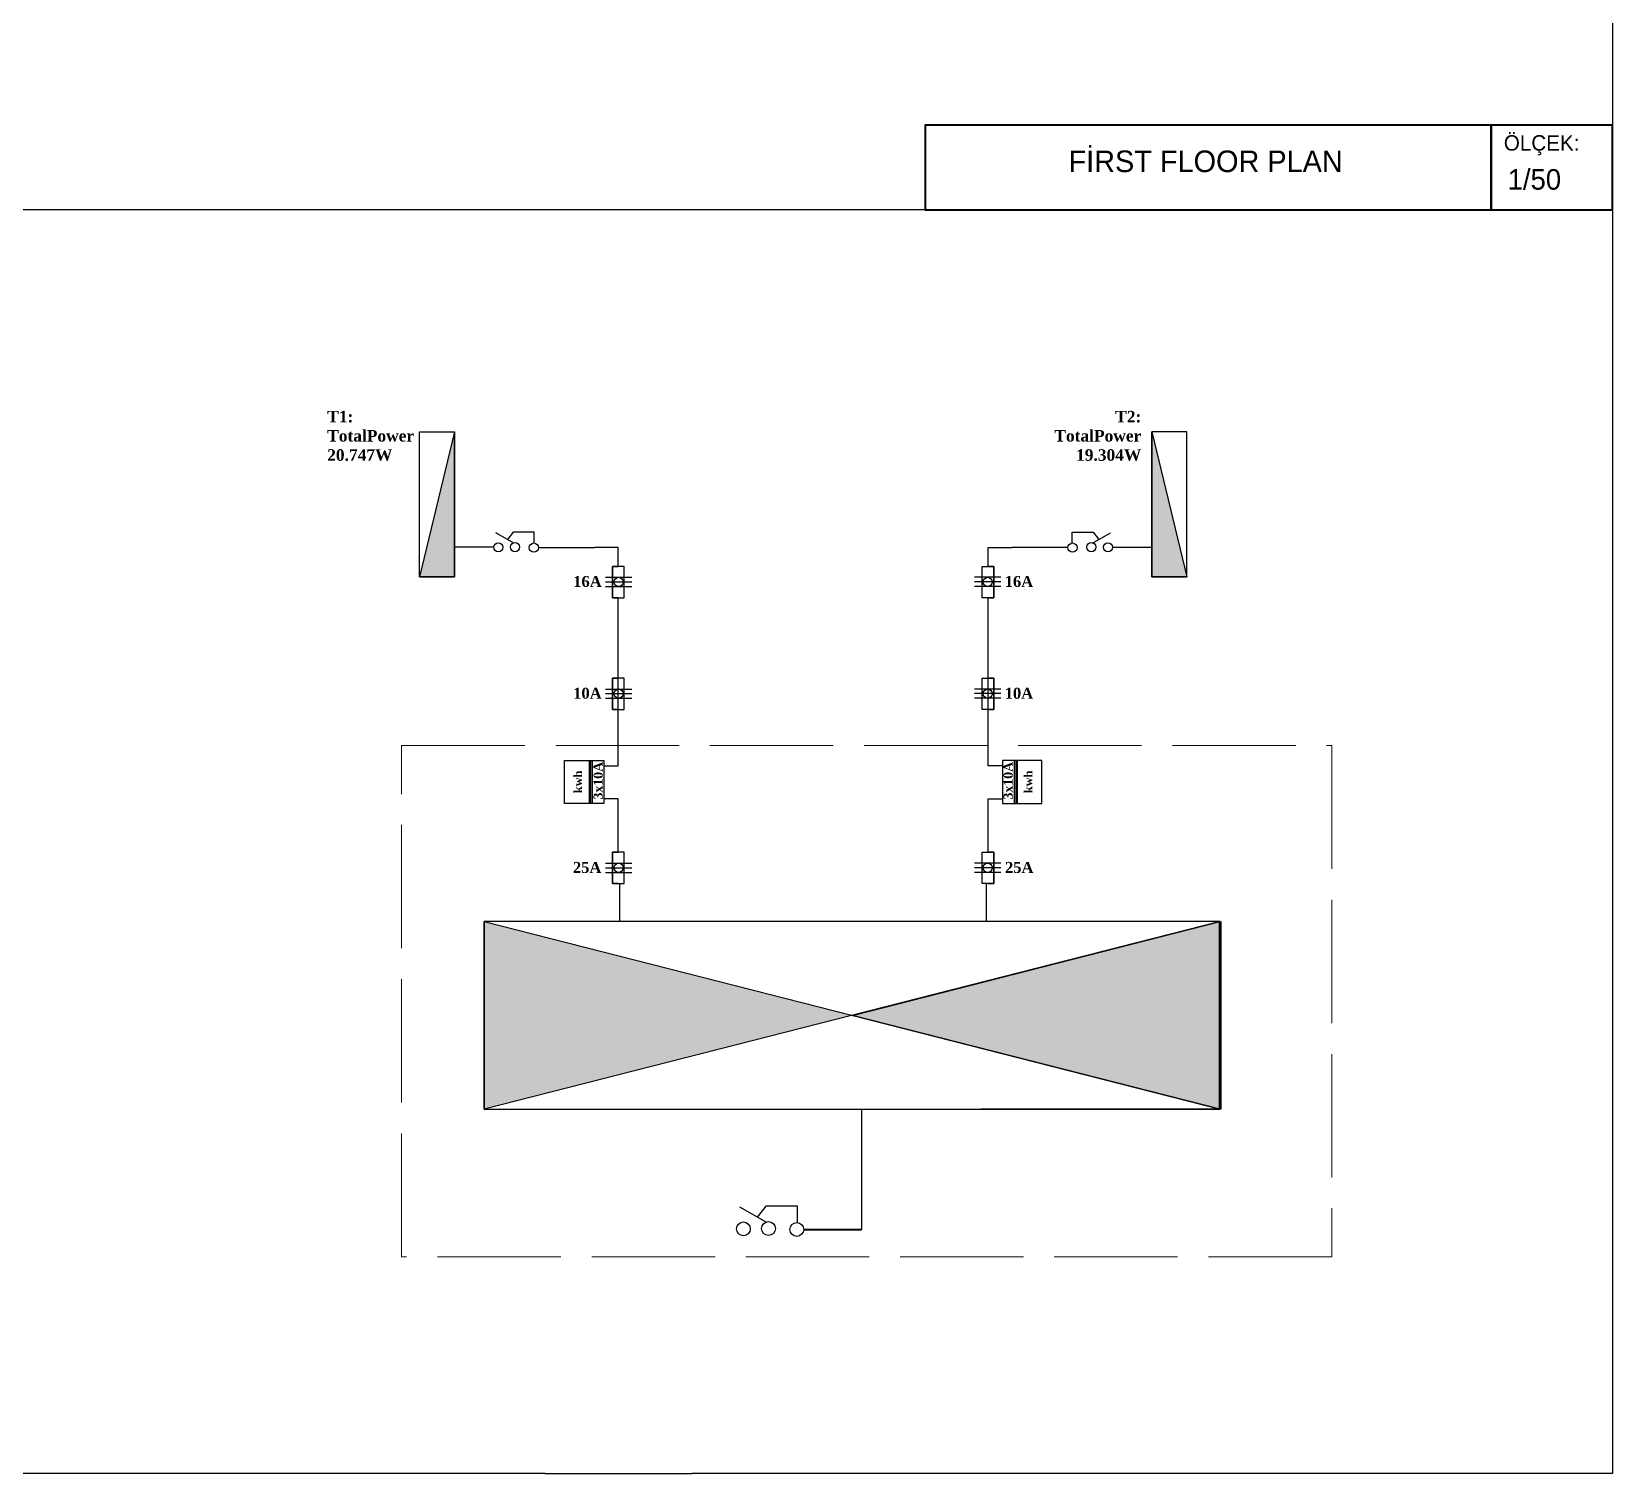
# Model space of a CAD drawing. Header units: millimetres. Extents: x 8112 to 17957, y 1641 to 8364.
# Drawn here: x 9818 to 11355, y 1641 to 3043 of the extents above; entities that cross this region are included whole.
import ezdxf

# ---------------------------------------------------------------- set-up
doc = ezdxf.new("R2010")
doc.units = ezdxf.units.MM
doc.linetypes.add('ACAD_ISO02W100', pattern=[15, 12, -3])
for name, color, linetype, lineweight in [('A-Antet', 255, 'Continuous', 40), ('linye hattı', 7, 'Continuous', 30), ('LİNYE', 7, 'Continuous', 40), ('LİNYE HATTI', 7, 'Continuous', 60), ('ZİL HATTI', 7, 'ACAD_ISO02W100', 20)]:
    doc.layers.add(name, color=color, linetype=linetype, lineweight=lineweight)
doc.layers.add('linye', color=70, linetype='Continuous')
doc.styles.add('gabriola', font='GOTHIC.TTF')
doc.styles.get("Standard").update_dxf_attribs({"font": 'arial.ttf'})

msp = doc.modelspace()

# ---------------------------------------------------------------- hatches: boundary and pattern name
at = {"layer": 'linye'}
for points in [[(10257.9, 2177.3), (10257.9, 1995), (10616, 2086.1)], [(10974, 2177.3), (10974, 1995), (10616, 2086.1)]]:
    msp.add_hatch(color=2, dxfattribs=at).paths.add_polyline_path(points)
at = {"layer": 'linye hattı'}
for points in [[(10228.8, 2653.5), (10194.9, 2512.6), (10228.8, 2512.6)], [(10907.5, 2653.5), (10941.4, 2512.6), (10907.5, 2512.6)]]:
    msp.add_hatch(color=3, dxfattribs=at).paths.add_polyline_path(points)

# ---------------------------------------------------------------- linework, layer by layer
for p, q in [((11355.4, 4640.6), (11355.4, 2869.5)), ((11355.4, 2869.5), (9785.1, 2869.5)), ((11355.4, 2869.5), (11355.4, 1640.6)), ((10228.8, 2653.5), (10194.9, 2512.6)), ((10228.8, 2653.5), (10194.9, 2512.6)), ((10907.5, 2653.5), (10941.4, 2512.6)), ((10907.5, 2653.5), (10941.4, 2512.6)), ((10286.8, 2545.4), (10269.2, 2555.3)), ((10286.1, 2556), (10280.5, 2548.9)), ((10306.5, 2556), (10286.1, 2556)), ((10306.5, 2545.4), (10306.5, 2556)), ((10829.8, 2556), (10850.2, 2556)), ((10829.8, 2545.4), (10829.8, 2556)), ((10849.5, 2545.4), (10867.1, 2555.3)), ((10850.2, 2556), (10855.8, 2548.9)), ((10393.9, 2522.7), (10382.7, 2522.7)), ((10382.7, 2522.7), (10382.7, 2492.3)), ((10382.7, 2492.3), (10382.7, 2522.7)), ((10382.7, 2522.7), (10388.3, 2522.7)), ((10393.9, 2492.3), (10393.9, 2522.7)), ((10742.4, 2492.3), (10742.4, 2522.7)), ((10742.4, 2522.7), (10753.6, 2522.7)), ((10753.6, 2522.7), (10748, 2522.7)), ((10753.6, 2522.7), (10753.6, 2492.3)), ((10753.6, 2492.3), (10753.6, 2522.7)), ((10375.8, 2512.1), (10401.4, 2512.1)), ((10375.8, 2507.6), (10401.4, 2507.6)), ((10760.4, 2512.1), (10734.9, 2512.1)), ((10760.4, 2507.6), (10734.9, 2507.6)), ((10375.8, 2503.1), (10401.4, 2503.1)), ((10388.3, 2492.3), (10382.7, 2492.3)), ((10382.7, 2492.3), (10393.9, 2492.3)), ((10760.4, 2503.1), (10734.9, 2503.1)), ((10753.6, 2492.3), (10742.4, 2492.3)), ((10748, 2492.3), (10753.6, 2492.3)), ((10375.8, 2403.4), (10401.4, 2403.4)), ((10393.9, 2414), (10382.7, 2414)), ((10382.7, 2414), (10382.7, 2383.7)), ((10382.7, 2383.7), (10382.7, 2414)), ((10382.7, 2414), (10388.3, 2414)), ((10393.9, 2383.7), (10393.9, 2414)), ((10760.4, 2403.4), (10734.9, 2403.4)), ((10742.4, 2383.7), (10742.4, 2414)), ((10742.4, 2414), (10753.6, 2414)), ((10753.6, 2414), (10748, 2414)), ((10753.6, 2414), (10753.6, 2383.7)), ((10753.6, 2383.7), (10753.6, 2414)), ((10375.8, 2399), (10401.4, 2399)), ((10375.8, 2394.5), (10401.4, 2394.5)), ((10760.4, 2399), (10734.9, 2399)), ((10760.4, 2394.5), (10734.9, 2394.5)), ((10388.3, 2383.7), (10382.7, 2383.7)), ((10382.7, 2383.7), (10393.9, 2383.7)), ((10753.6, 2383.7), (10742.4, 2383.7)), ((10748, 2383.7), (10753.6, 2383.7)), ((10375.8, 2234.1), (10401.4, 2234.1)), ((10393.9, 2244.7), (10382.7, 2244.7)), ((10382.7, 2244.7), (10382.7, 2214.4)), ((10382.7, 2214.4), (10382.7, 2244.7)), ((10382.7, 2244.7), (10388.3, 2244.7)), ((10393.9, 2214.4), (10393.9, 2244.7)), ((10760.4, 2234.1), (10734.9, 2234.1)), ((10742.4, 2214.4), (10742.4, 2244.7)), ((10742.4, 2244.7), (10753.6, 2244.7)), ((10753.6, 2244.7), (10748, 2244.7)), ((10753.6, 2244.7), (10753.6, 2214.4)), ((10753.6, 2214.4), (10753.6, 2244.7)), ((10375.8, 2229.6), (10401.4, 2229.6)), ((10375.8, 2225.1), (10401.4, 2225.1)), ((10760.4, 2229.6), (10734.9, 2229.6)), ((10760.4, 2225.1), (10734.9, 2225.1)), ((10388.3, 2214.4), (10382.7, 2214.4)), ((10382.7, 2214.4), (10393.9, 2214.4)), ((10753.6, 2214.4), (10742.4, 2214.4)), ((10748, 2214.4), (10753.6, 2214.4)), ((10532.9, 1884.6), (10506.4, 1899.4)), ((10531.8, 1900.4), (10523.3, 1889.9)), ((10562.5, 1900.4), (10531.8, 1900.4)), ((10562.5, 1884.6), (10562.5, 1900.4)), ((10317.3, 1640.6), (8769.8, 1640.6)), ((10317.3, 1640.6), (10459.8, 1640.6)), ((11355.4, 1640.6), (10459.8, 1640.6))]:
    msp.add_line(p, q)
for points in [[(10194.9, 2653.5), (10228.8, 2653.5), (10228.8, 2512.6), (10194.9, 2512.6)], [(10941.4, 2653.5), (10907.5, 2653.5), (10907.5, 2512.6), (10941.4, 2512.6)]]:
    msp.add_lwpolyline(points, close=True)
for centre, radius in [((10271.6, 2541.3), 4.49), ((10287.8, 2541.5), 4.49), ((10306.1, 2541), 4.49), ((10830.2, 2541), 4.49), ((10848.5, 2541.5), 4.49), ((10864.7, 2541.3), 4.49), ((10388.6, 2507.6), 4.49), ((10747.7, 2507.6), 4.49), ((10388.6, 2399), 4.49), ((10747.7, 2399), 4.49), ((10388.6, 2229.6), 4.49), ((10747.7, 2229.6), 4.49), ((10510, 1878.4), 6.74), ((10534.4, 1878.7), 6.74), ((10561.9, 1877.9), 6.74)]:
    msp.add_circle(centre, radius)
at = {"layer": 'A-Antet'}
for points in [[(11237.4, 2951.7), (10686.8, 2951.7), (10686.8, 2869.5), (11237.4, 2869.5)], [(11355.4, 2951.7), (11237.4, 2951.7), (11237.4, 2869.5), (11355.4, 2869.5)]]:
    msp.add_lwpolyline(points, close=True, dxfattribs=at)
at = {"layer": 'linye', "color": 1}
for p, q in [((10267.1, 2541.3), (10228.8, 2541.3)), ((10310.6, 2541), (10365.2, 2541)), ((10388.3, 2541), (10365.2, 2541)), ((10388.3, 2522.7), (10388.3, 2541)), ((10748, 2522.7), (10748, 2541)), ((10748, 2541), (10771.1, 2541)), ((10825.7, 2541), (10771.1, 2541)), ((10869.2, 2541.3), (10907.5, 2541.3)), ((10388.3, 2444), (10388.3, 2492.3)), ((10748, 2444), (10748, 2492.3)), ((10388.3, 2387.7), (10388.3, 2444)), ((10388.3, 2414), (10388.3, 2432.3)), ((10748, 2387.7), (10748, 2444)), ((10748, 2414), (10748, 2432.3)), ((10388.3, 2328.7), (10388.3, 2415.9)), ((10748, 2328.7), (10748, 2415.9)), ((10388.3, 2335.4), (10388.3, 2383.7)), ((10748, 2335.4), (10748, 2383.7)), ((10374.3, 2328.7), (10388.3, 2328.7)), ((10762, 2328.7), (10748, 2328.7)), ((10388.3, 2296.8), (10374.3, 2296.8)), ((10388.3, 2244.7), (10388.3, 2296.8)), ((10748, 2244.7), (10748, 2296.8)), ((10748, 2296.8), (10762, 2296.8)), ((10389.9, 2177.3), (10389.9, 2214.4)), ((10746.4, 2177.3), (10746.4, 2214.4)), ((10625, 1995), (10625, 1877.9))]:
    msp.add_line(p, q, dxfattribs=at)
at = {"layer": 'linye', "color": 2}
for p, q in [((10974, 2177.3), (10257.9, 1995)), ((10257.9, 1995), (10257.9, 2177.3)), ((10257.9, 2177.3), (10974, 1995)), ((10616, 2086.1), (10974, 2177.3)), ((10974, 2177.3), (10974, 1995)), ((10974, 1995), (10616, 2086.1))]:
    msp.add_line(p, q, dxfattribs=at)
msp.add_lwpolyline([(10974, 2177.3), (10257.9, 2177.3), (10257.9, 1995), (10974, 1995)], close=True, dxfattribs=at)
at = {"layer": 'linye hattı', "ltscale": 0.05}
for p, q in [((10360.1, 2334.3), (10360.1, 2292.4)), ((10361.4, 2334.3), (10361.4, 2292.4)), ((10363, 2334.3), (10363, 2292.4)), ((10773.3, 2334.3), (10773.3, 2292.4)), ((10774.9, 2334.3), (10774.9, 2292.4)), ((10776.2, 2334.3), (10776.2, 2292.4)), ((10974, 2177.3), (10974, 1995)), ((10974, 1995), (10974, 2177.3)), ((10974, 1995), (10741.1, 1995))]:
    msp.add_line(p, q, dxfattribs=at)
at = {"layer": 'linye hattı', "color": 3}
for points in [[(10228.8, 2653.5), (10194.9, 2512.6), (10228.8, 2512.6), (10228.8, 2653.5)], [(10907.5, 2653.5), (10941.4, 2512.6), (10907.5, 2512.6), (10907.5, 2653.5)]]:
    msp.add_lwpolyline(points, dxfattribs=at)
at = {"layer": 'linye hattı', "ltscale": 0.05}
for points in [[(10335.9, 2334.1), (10374.3, 2334.1), (10374.3, 2292.2), (10335.9, 2292.2)], [(10800.4, 2334.1), (10762, 2334.1), (10762, 2292.2), (10800.4, 2292.2)]]:
    msp.add_lwpolyline(points, close=True, dxfattribs=at)
at = {"layer": 'LİNYE', "color": 2}
msp.add_line((10568.6, 1877.9), (10625, 1877.9), dxfattribs=at)
at = {"layer": 'LİNYE HATTI', "color": 2}
msp.add_line((10974, 1995), (10974, 2177.3), dxfattribs=at)
at = {"layer": 'ZİL HATTI', "color": 2, "ltscale": 10}
msp.add_lwpolyline([(10177.4, 2348.5), (11082.4, 2348.5), (11082.4, 1851.3), (10177.4, 1851.3)], close=True, dxfattribs=at)

# ---------------------------------------------------------------- texts
at = {"width": 62.434}
for s, insert, char_height, attachment_point in [('{\\fTimes New Roman|b1|i0|c162|p18;T1: TotalPower\\P20.747W}', (10105.1, 2674), 11.2, 1), ('{\\fTimes New Roman|b1|i0|c162|p18;T2: TotalPower\\P19.304W }', (10897.1, 2674), 11.2, 3), ('{\\fTimes New Roman|b1|i0|c162|p18;16A}', (10344.4, 2513.4), 10.663, 1), ('{\\fTimes New Roman|b1|i0|c162|p18;16A}', (10791.9, 2513.4), 10.663, 3), ('{\\fTimes New Roman|b1|i0|c162|p18;10A}', (10344.4, 2404.7), 10.663, 1), ('{\\fTimes New Roman|b1|i0|c162|p18;10A}', (10791.9, 2404.7), 10.663, 3), ('{\\fTimes New Roman|b1|i0|c162|p18;25A}', (10344.1, 2235.3), 10.663, 1), ('{\\fTimes New Roman|b1|i0|c162|p18;25A}', (10792.2, 2235.3), 10.663, 3)]:
    msp.add_mtext(s, dxfattribs=dict(at, insert=insert, char_height=char_height, attachment_point=attachment_point))
at = {"width": 367.509, "rotation": 90}
for s, insert, char_height, attachment_point in [('{\\fTimes New Roman|b1|i0|c162|p18;kwh}', (10345.1, 2302.2), 7.9, 1), ('{\\fTimes New Roman|b1|i0|c162|p18;3x10A}', (10364.2, 2296), 8.9, 1), ('{\\fTimes New Roman|b1|i0|c162|p18;3x10A}', (10772.1, 2296), 8.9, 7), ('{\\fTimes New Roman|b1|i0|c162|p18;kwh}', (10791.2, 2302.2), 7.9, 7)]:
    msp.add_mtext(s, dxfattribs=dict(at, insert=insert, char_height=char_height, attachment_point=attachment_point))
at = {"layer": 'A-Antet', "attachment_point": 1, "style": 'gabriola'}
for s, width, gutter_width, insert, char_height in [('{\\fCentury Gothic|b0|i0|c162|p34;ÖLÇEK:}', 79.27, 1, (11249.8, 2942.1), 15), ('FİRST FLOOR PLAN', 567.427, 0.7, (10826.3, 2927.2), 21), ('1/50', 79.27, 1, (11253.5, 2909.1), 20)]:
    msp.add_mtext_dynamic_manual_height_columns(s, width=width, gutter_width=gutter_width, heights=[0], dxfattribs=dict(at, insert=insert, char_height=char_height))

doc.saveas('drawing.dxf')
